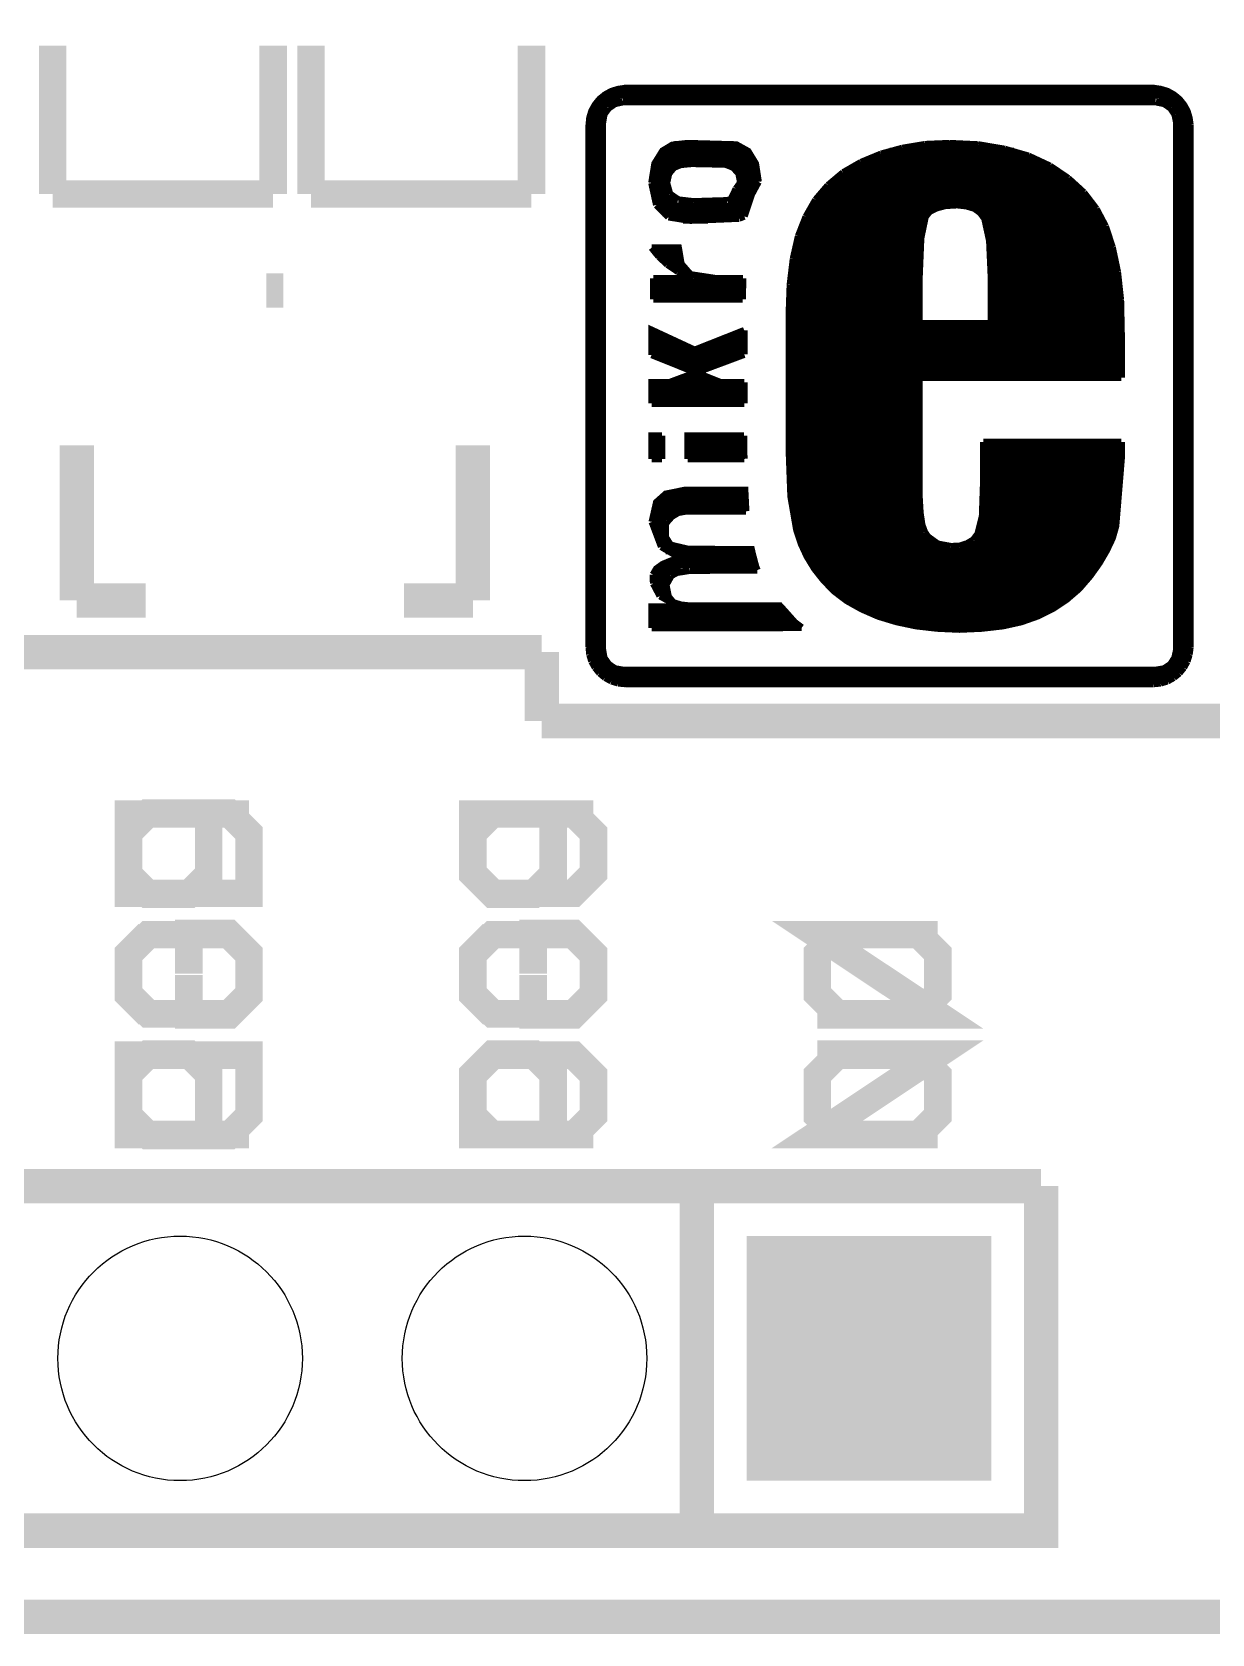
# Model space of a CAD drawing. Extents: x -0.81 to 1.58, y -0.19 to 3.
# Drawn here: x -0.368 to -0.0254, y -0.19 to 0.275 of the extents above; entities that cross this region are included whole.
import ezdxf

# ---------------------------------------------------------------- set-up
doc = ezdxf.new("R2010")
doc.units = 0
doc.layers.get('0').update_dxf_attribs({"linetype": 'CONTINUOUS'})
for name, color, linetype in [('MIKROMEDIAFORDSPIC33EP_V100_GM1', 12, 'CONTINUOUS'), ('MIKROMEDIAFORPIC32_V110_GBO', 3, 'CONTINUOUS'), ('MIKROMEDIAFORPIC32_V110_GBS', 5, 'CONTINUOUS'), ('MIKROMEDIAFORPIC32_V110_GKO', 9, 'CONTINUOUS'), ('MIKROMEDIAFORPIC32_V110_GTO', 11, 'CONTINUOUS')]:
    doc.layers.add(name, color=color, linetype=linetype)

# ---------------------------------------------------------------- blocks, each defined once
blk = doc.blocks.new('ROUND_209')
blk.add_circle((0, 0), 0.0355)
blk = doc.blocks.new('SQUARE_210')
blk.add_solid([(0.0355, 0.0355), (0.0355, -0.0355), (-0.0355, 0.0355), (-0.0355, -0.0355)])

msp = doc.modelspace()

# ---------------------------------------------------------------- linework, layer by layer
at = {"layer": 'MIKROMEDIAFORDSPIC33EP_V100_GM1', "const_width": 0.01}
for points in [[(-0.52, 0.095), (-0.22, 0.095)], [(-0.22, 0.075), (-0.22, 0.095)], [(-0.22, 0.075), (0.99, 0.075)]]:
    msp.add_lwpolyline(points, dxfattribs=at)
at = {"layer": 'MIKROMEDIAFORPIC32_V110_GBO', "const_width": 0.008}
for points in [[(-0.305, 0.048), (-0.34, 0.048), (-0.34, 0.0305), (-0.3342, 0.0247), (-0.3225, 0.0247), (-0.3167, 0.0305), (-0.3167, 0.048)], [(-0.205, 0.048), (-0.24, 0.048), (-0.24, 0.0305), (-0.2342, 0.0247), (-0.2225, 0.0247), (-0.2167, 0.0305), (-0.2167, 0.048)], [(-0.3342, -0.0103), (-0.34, -0.0045), (-0.34, 0.0072), (-0.3342, 0.013), (-0.3108, 0.013), (-0.305, 0.0072), (-0.305, -0.0045), (-0.3108, -0.0103), (-0.3225, -0.0103), (-0.3225, 0.0013)], [(-0.2342, -0.0103), (-0.24, -0.0045), (-0.24, 0.0072), (-0.2342, 0.013), (-0.2108, 0.013), (-0.205, 0.0072), (-0.205, -0.0045), (-0.2108, -0.0103), (-0.2225, -0.0103), (-0.2225, 0.0013)], [(-0.105, 0.013), (-0.14, 0.013), (-0.105, -0.0103), (-0.14, -0.0103)], [(-0.34, -0.022), (-0.305, -0.022), (-0.305, -0.0395), (-0.3108, -0.0453), (-0.3342, -0.0453), (-0.34, -0.0395), (-0.34, -0.022)], [(-0.2342, -0.0453), (-0.24, -0.0395), (-0.24, -0.0278), (-0.2342, -0.022), (-0.2108, -0.022), (-0.205, -0.0278), (-0.205, -0.0395), (-0.2108, -0.0453)], [(-0.1342, -0.0453), (-0.14, -0.0395), (-0.14, -0.0278), (-0.1342, -0.022), (-0.1108, -0.022), (-0.105, -0.0278), (-0.105, -0.0395), (-0.1108, -0.0453)]]:
    msp.add_lwpolyline(points, dxfattribs=at)
at = {"layer": 'MIKROMEDIAFORPIC32_V110_GKO', "const_width": 0.01}
msp.add_lwpolyline([(-0.715, -0.185), (0.585, -0.185)], dxfattribs=at)
at = {"layer": 'MIKROMEDIAFORPIC32_V110_GTO'}
for points, const_width in [([(-0.362, 0.228), (-0.362, 0.271)], 0.008), ([(-0.298, 0.228), (-0.298, 0.271)], 0.008), ([(-0.287, 0.228), (-0.287, 0.271)], 0.008), ([(-0.223, 0.228), (-0.223, 0.271)], 0.008), ([(-0.2063, 0.0965), (-0.2063, 0.248), (-0.2061, 0.2501), (-0.2055, 0.2521), (-0.2045, 0.2539), (-0.2032, 0.2555), (-0.2016, 0.2568), (-0.1998, 0.2578), (-0.1978, 0.2584), (-0.1956, 0.2587)], 0.002), ([(-0.2018, 0.2567), (-0.0362, 0.2567)], 0.002), ([(-0.1961, 0.2587), (-0.042, 0.2587)], 0.002), ([(-0.1956, 0.2587), (-0.0424, 0.2587), (-0.0403, 0.2584), (-0.0383, 0.2578), (-0.0365, 0.2568), (-0.0349, 0.2555), (-0.0336, 0.2539), (-0.0326, 0.2521), (-0.032, 0.2501), (-0.0317, 0.248)], 0.002), ([(-0.206, 0.2507), (-0.202, 0.2507)], 0.002), ([(-0.2052, 0.2527), (-0.2009, 0.2527)], 0.002), ([(-0.2039, 0.2547), (-0.1971, 0.2547)], 0.002), ([(-0.2023, 0.2487), (-0.2019, 0.2511)], 0.002), ([(-0.2019, 0.2511), (-0.2006, 0.2529)], 0.002), ([(-0.2006, 0.2529), (-0.1987, 0.2542)], 0.002), ([(-0.1987, 0.2542), (-0.1964, 0.2547)], 0.002), ([(-0.1964, 0.2547), (-0.0417, 0.2547)], 0.002), ([(-0.0417, 0.2547), (-0.0393, 0.2542)], 0.002), ([(-0.0409, 0.2547), (-0.0341, 0.2547)], 0.002), ([(-0.0393, 0.2542), (-0.0374, 0.2529)], 0.002), ([(-0.0374, 0.2529), (-0.0362, 0.2511)], 0.002), ([(-0.0372, 0.2527), (-0.0328, 0.2527)], 0.002), ([(-0.0362, 0.2511), (-0.0357, 0.2487)], 0.002), ([(-0.036, 0.2507), (-0.0321, 0.2507)], 0.002), ([(-0.2063, 0.2487), (-0.2023, 0.2487)], 0.002), ([(-0.2063, 0.2467), (-0.2023, 0.2467)], 0.002), ([(-0.2023, 0.0957), (-0.2019, 0.0934), (-0.2006, 0.0915), (-0.1987, 0.0902), (-0.1964, 0.0898), (-0.0417, 0.0898), (-0.0393, 0.0902), (-0.0374, 0.0915), (-0.0362, 0.0934), (-0.0357, 0.0957), (-0.0357, 0.2487)], 0.002), ([(-0.2023, 0.0957), (-0.2023, 0.2487)], 0.002), ([(-0.0357, 0.2487), (-0.0318, 0.2487)], 0.002), ([(-0.0357, 0.2467), (-0.0317, 0.2467)], 0.002), ([(-0.0317, 0.0965), (-0.0317, 0.248)], 0.002), ([(-0.2063, 0.2447), (-0.2023, 0.2447)], 0.002), ([(-0.2063, 0.2427), (-0.2023, 0.2427)], 0.002), ([(-0.1881, 0.2312), (-0.1872, 0.2368), (-0.1849, 0.2405), (-0.1821, 0.2422), (-0.1777, 0.2427), (-0.1635, 0.2423), (-0.1601, 0.2404), (-0.1579, 0.2368), (-0.1571, 0.2316)], 0.002), ([(-0.1815, 0.2424), (-0.1645, 0.2424)], 0.002), ([(-0.1215, 0.2396), (-0.1153, 0.2413)], 0.002), ([(-0.1153, 0.2413), (-0.1087, 0.2424)], 0.002), ([(-0.1087, 0.2424), (-0.1016, 0.2427)], 0.002), ([(-0.1083, 0.2424), (-0.0943, 0.2424)], 0.002), ([(-0.1016, 0.2427), (-0.0932, 0.2423)], 0.002), ([(-0.0932, 0.2423), (-0.0855, 0.241)], 0.002), ([(-0.0855, 0.241), (-0.0786, 0.239)], 0.002), ([(-0.0357, 0.2447), (-0.0317, 0.2447)], 0.002), ([(-0.0357, 0.2427), (-0.0317, 0.2427)], 0.002), ([(-0.2063, 0.2407), (-0.2023, 0.2407)], 0.002), ([(-0.2063, 0.2387), (-0.2023, 0.2387)], 0.002), ([(-0.2063, 0.2367), (-0.2023, 0.2367)], 0.002), ([(-0.1874, 0.2364), (-0.1802, 0.2364)], 0.002), ([(-0.1865, 0.2384), (-0.1586, 0.2384)], 0.002), ([(-0.1851, 0.2404), (-0.1601, 0.2404)], 0.002), ([(-0.1837, 0.2312), (-0.1831, 0.2339), (-0.1816, 0.2357), (-0.1796, 0.2365), (-0.1765, 0.2368), (-0.1667, 0.2366), (-0.1644, 0.2357), (-0.1628, 0.2339), (-0.1623, 0.2314)], 0.002), ([(-0.1659, 0.2364), (-0.1577, 0.2364)], 0.002), ([(-0.1325, 0.2342), (-0.1273, 0.2372)], 0.002), ([(-0.1289, 0.2364), (-0.073, 0.2364)], 0.002), ([(-0.1273, 0.2372), (-0.1215, 0.2396)], 0.002), ([(-0.1247, 0.2384), (-0.0771, 0.2384)], 0.002), ([(-0.119, 0.2404), (-0.0829, 0.2404)], 0.002), ([(-0.0786, 0.239), (-0.0724, 0.2361)], 0.002), ([(-0.0357, 0.2407), (-0.0317, 0.2407)], 0.002), ([(-0.0357, 0.2387), (-0.0317, 0.2387)], 0.002), ([(-0.0357, 0.2367), (-0.0317, 0.2367)], 0.002), ([(-0.2063, 0.2347), (-0.2023, 0.2347)], 0.002), ([(-0.2063, 0.2327), (-0.2023, 0.2327)], 0.002), ([(-0.188, 0.2324), (-0.1836, 0.2324)], 0.002), ([(-0.1878, 0.2344), (-0.1828, 0.2344)], 0.002), ([(-0.1631, 0.2344), (-0.1573, 0.2344)], 0.002), ([(-0.1623, 0.2324), (-0.1571, 0.2324)], 0.002), ([(-0.1591, 0.2278), (-0.1571, 0.2315)], 0.002), ([(-0.1571, 0.2315), (-0.1571, 0.2316)], 0.002), ([(-0.1369, 0.2305), (-0.1325, 0.2342)], 0.002), ([(-0.1348, 0.2324), (-0.067, 0.2324)], 0.002), ([(-0.1321, 0.2344), (-0.0697, 0.2344)], 0.002), ([(-0.0724, 0.2361), (-0.0671, 0.2325)], 0.002), ([(-0.0671, 0.2325), (-0.0626, 0.2284)], 0.002), ([(-0.0357, 0.2347), (-0.0317, 0.2347)], 0.002), ([(-0.0357, 0.2327), (-0.0317, 0.2327)], 0.002), ([(-0.362, 0.228), (-0.298, 0.228)], 0.008), ([(-0.287, 0.228), (-0.223, 0.228)], 0.008), ([(-0.2063, 0.2307), (-0.2023, 0.2307)], 0.002), ([(-0.2063, 0.2287), (-0.2023, 0.2287)], 0.002), ([(-0.1881, 0.2312), (-0.1867, 0.2248)], 0.002), ([(-0.188, 0.2304), (-0.1837, 0.2304)], 0.002), ([(-0.1879, 0.2284), (-0.183, 0.2284)], 0.002), ([(-0.1837, 0.2312), (-0.1828, 0.228)], 0.002), ([(-0.1828, 0.228), (-0.1803, 0.2263)], 0.002), ([(-0.1651, 0.2264), (-0.1636, 0.2295)], 0.002), ([(-0.1642, 0.2284), (-0.1588, 0.2284)], 0.002), ([(-0.1636, 0.2295), (-0.1623, 0.2313)], 0.002), ([(-0.163, 0.2304), (-0.1578, 0.2304)], 0.002), ([(-0.1623, 0.2313), (-0.1623, 0.2314)], 0.002), ([(-0.1612, 0.2215), (-0.1591, 0.2278)], 0.002), ([(-0.1405, 0.2263), (-0.1369, 0.2305)], 0.002), ([(-0.1388, 0.2284), (-0.0627, 0.2284)], 0.002), ([(-0.137, 0.2304), (-0.0646, 0.2304)], 0.002), ([(-0.0626, 0.2284), (-0.059, 0.2237)], 0.002), ([(-0.0357, 0.2307), (-0.0317, 0.2307)], 0.002), ([(-0.0357, 0.2287), (-0.0317, 0.2287)], 0.002), ([(-0.2063, 0.2267), (-0.2023, 0.2267)], 0.002), ([(-0.2063, 0.2247), (-0.2023, 0.2247)], 0.002), ([(-0.2063, 0.2227), (-0.2023, 0.2227)], 0.002), ([(-0.1874, 0.2264), (-0.1805, 0.2264)], 0.002), ([(-0.1867, 0.2248), (-0.1832, 0.2213)], 0.002), ([(-0.1865, 0.2244), (-0.1604, 0.2244)], 0.002), ([(-0.1849, 0.2224), (-0.161, 0.2224)], 0.002), ([(-0.1803, 0.2263), (-0.176, 0.2258)], 0.002), ([(-0.176, 0.2258), (-0.1662, 0.2261)], 0.002), ([(-0.1662, 0.2261), (-0.1651, 0.2264)], 0.002), ([(-0.1651, 0.2264), (-0.1596, 0.2264)], 0.002), ([(-0.1433, 0.2214), (-0.1405, 0.2263)], 0.002), ([(-0.1428, 0.2224), (-0.1079, 0.2224)], 0.002), ([(-0.1417, 0.2244), (-0.1038, 0.2244)], 0.002), ([(-0.1404, 0.2264), (-0.0609, 0.2264)], 0.002), ([(-0.1104, 0.1904), (-0.1104, 0.2032), (-0.1099, 0.2152), (-0.1086, 0.2214), (-0.1074, 0.2229), (-0.1054, 0.2239), (-0.1028, 0.2246), (-0.0994, 0.2248), (-0.0967, 0.2245), (-0.0944, 0.2238), (-0.0927, 0.2226), (-0.0914, 0.2208), (-0.09, 0.2144), (-0.0895, 0.2032)], 0.002), ([(-0.096, 0.2244), (-0.0595, 0.2244)], 0.002), ([(-0.0925, 0.2224), (-0.0582, 0.2224)], 0.002), ([(-0.059, 0.2237), (-0.0563, 0.2186)], 0.002), ([(-0.0357, 0.2267), (-0.0317, 0.2267)], 0.002), ([(-0.0357, 0.2247), (-0.0317, 0.2247)], 0.002), ([(-0.0357, 0.2227), (-0.0317, 0.2227)], 0.002), ([(-0.2063, 0.2207), (-0.2023, 0.2207)], 0.002), ([(-0.2063, 0.2187), (-0.2023, 0.2187)], 0.002), ([(-0.1832, 0.2213), (-0.177, 0.2203)], 0.002), ([(-0.179, 0.2204), (-0.1717, 0.2204)], 0.002), ([(-0.177, 0.2203), (-0.1627, 0.2209)], 0.002), ([(-0.1627, 0.2209), (-0.1612, 0.2215)], 0.002), ([(-0.1455, 0.2158), (-0.1433, 0.2214)], 0.002), ([(-0.1446, 0.2184), (-0.1095, 0.2184)], 0.002), ([(-0.1438, 0.2204), (-0.109, 0.2204)], 0.002), ([(-0.0913, 0.2204), (-0.0571, 0.2204)], 0.002), ([(-0.0906, 0.2184), (-0.0562, 0.2184)], 0.002), ([(-0.0563, 0.2186), (-0.0543, 0.2125)], 0.002), ([(-0.0357, 0.2207), (-0.0317, 0.2207)], 0.002), ([(-0.0357, 0.2187), (-0.0317, 0.2187)], 0.002), ([(-0.2063, 0.2167), (-0.2023, 0.2167)], 0.002), ([(-0.2063, 0.2147), (-0.2023, 0.2147)], 0.002), ([(-0.147, 0.2092), (-0.1455, 0.2158)], 0.002), ([(-0.1459, 0.2144), (-0.11, 0.2144)], 0.002), ([(-0.1453, 0.2164), (-0.1098, 0.2164)], 0.002), ([(-0.0902, 0.2164), (-0.0555, 0.2164)], 0.002), ([(-0.09, 0.2144), (-0.0548, 0.2144)], 0.002), ([(-0.0357, 0.2167), (-0.0317, 0.2167)], 0.002), ([(-0.0357, 0.2147), (-0.0317, 0.2147)], 0.002), ([(-0.2063, 0.2127), (-0.2023, 0.2127)], 0.002), ([(-0.2063, 0.2107), (-0.2023, 0.2107)], 0.002), ([(-0.2063, 0.2087), (-0.2023, 0.2087)], 0.002), ([(-0.1881, 0.2124), (-0.186, 0.2098)], 0.002), ([(-0.1881, 0.2124), (-0.1803, 0.2124), (-0.1795, 0.2077), (-0.1768, 0.2046), (-0.1696, 0.2035)], 0.002), ([(-0.1865, 0.2104), (-0.1801, 0.2104)], 0.002), ([(-0.186, 0.2098), (-0.1835, 0.2075)], 0.002), ([(-0.1845, 0.2084), (-0.1798, 0.2084)], 0.002), ([(-0.1479, 0.2017), (-0.147, 0.2092)], 0.002), ([(-0.1471, 0.2084), (-0.1103, 0.2084)], 0.002), ([(-0.1468, 0.2104), (-0.1103, 0.2104)], 0.002), ([(-0.1464, 0.2124), (-0.1102, 0.2124)], 0.002), ([(-0.0898, 0.2124), (-0.0542, 0.2124)], 0.002), ([(-0.0897, 0.2104), (-0.0537, 0.2104)], 0.002), ([(-0.0896, 0.2084), (-0.0533, 0.2084)], 0.002), ([(-0.0543, 0.2125), (-0.0528, 0.2054)], 0.002), ([(-0.0357, 0.2127), (-0.0317, 0.2127)], 0.002), ([(-0.0357, 0.2107), (-0.0317, 0.2107)], 0.002), ([(-0.0357, 0.2087), (-0.0317, 0.2087)], 0.002), ([(-0.3, 0.2), (-0.295, 0.2)], 0.01), ([(-0.2063, 0.2067), (-0.2023, 0.2067)], 0.002), ([(-0.2063, 0.2047), (-0.2023, 0.2047)], 0.002), ([(-0.1835, 0.2075), (-0.1804, 0.2054)], 0.002), ([(-0.1819, 0.2064), (-0.1788, 0.2064)], 0.002), ([(-0.1804, 0.2054), (-0.1765, 0.2035)], 0.002), ([(-0.1784, 0.2044), (-0.1761, 0.2044)], 0.002), ([(-0.1477, 0.2044), (-0.1104, 0.2044)], 0.002), ([(-0.1474, 0.2064), (-0.1104, 0.2064)], 0.002), ([(-0.0895, 0.2064), (-0.053, 0.2064)], 0.002), ([(-0.0895, 0.2044), (-0.0527, 0.2044)], 0.002), ([(-0.0528, 0.2054), (-0.0519, 0.1972)], 0.002), ([(-0.0357, 0.2067), (-0.0317, 0.2067)], 0.002), ([(-0.0357, 0.2047), (-0.0317, 0.2047)], 0.002), ([(-0.2063, 0.2027), (-0.2023, 0.2027)], 0.002), ([(-0.2063, 0.2007), (-0.2023, 0.2007)], 0.002), ([(-0.1876, 0.2035), (-0.1876, 0.1974)], 0.002), ([(-0.1876, 0.2035), (-0.1765, 0.2035)], 0.002), ([(-0.1876, 0.2024), (-0.1617, 0.2024)], 0.002), ([(-0.1876, 0.2004), (-0.1618, 0.2004)], 0.002), ([(-0.1696, 0.2035), (-0.1616, 0.2035)], 0.002), ([(-0.1617, 0.1974), (-0.1616, 0.2035)], 0.002), ([(-0.1482, 0.1933), (-0.1479, 0.2017)], 0.002), ([(-0.148, 0.2004), (-0.1104, 0.2004)], 0.002), ([(-0.1479, 0.2024), (-0.1104, 0.2024)], 0.002), ([(-0.0895, 0.1904), (-0.0895, 0.2032)], 0.002), ([(-0.0895, 0.2024), (-0.0524, 0.2024)], 0.002), ([(-0.0895, 0.2004), (-0.0522, 0.2004)], 0.002), ([(-0.0357, 0.2027), (-0.0317, 0.2027)], 0.002), ([(-0.0357, 0.2007), (-0.0317, 0.2007)], 0.002), ([(-0.2063, 0.1987), (-0.2023, 0.1987)], 0.002), ([(-0.2063, 0.1967), (-0.2023, 0.1967)], 0.002), ([(-0.2063, 0.1947), (-0.2023, 0.1947)], 0.002), ([(-0.1876, 0.1984), (-0.1618, 0.1984)], 0.002), ([(-0.1876, 0.1974), (-0.1617, 0.1974)], 0.002), ([(-0.1482, 0.1964), (-0.1104, 0.1964)], 0.002), ([(-0.1482, 0.1944), (-0.1104, 0.1944)], 0.002), ([(-0.1481, 0.1984), (-0.1104, 0.1984)], 0.002), ([(-0.0895, 0.1984), (-0.052, 0.1984)], 0.002), ([(-0.0895, 0.1964), (-0.0519, 0.1964)], 0.002), ([(-0.0895, 0.1944), (-0.0518, 0.1944)], 0.002), ([(-0.0519, 0.1972), (-0.0517, 0.1878)], 0.002), ([(-0.0357, 0.1987), (-0.0317, 0.1987)], 0.002), ([(-0.0357, 0.1967), (-0.0317, 0.1967)], 0.002), ([(-0.0357, 0.1947), (-0.0317, 0.1947)], 0.002), ([(-0.2063, 0.1927), (-0.2023, 0.1927)], 0.002), ([(-0.2063, 0.1907), (-0.2023, 0.1907)], 0.002), ([(-0.1482, 0.1536), (-0.1482, 0.1933)], 0.002), ([(-0.1482, 0.1924), (-0.1104, 0.1924)], 0.002), ([(-0.1482, 0.1904), (-0.1104, 0.1904)], 0.002), ([(-0.1104, 0.1904), (-0.0895, 0.1904)], 0.002), ([(-0.0895, 0.1924), (-0.0517, 0.1924)], 0.002), ([(-0.0895, 0.1904), (-0.0517, 0.1904)], 0.002), ([(-0.0357, 0.1927), (-0.0317, 0.1927)], 0.002), ([(-0.0357, 0.1907), (-0.0317, 0.1907)], 0.002), ([(-0.2063, 0.1887), (-0.2023, 0.1887)], 0.002), ([(-0.2063, 0.1867), (-0.2023, 0.1867)], 0.002), ([(-0.1881, 0.1813), (-0.1881, 0.1885), (-0.1756, 0.1827), (-0.1612, 0.1884)], 0.002), ([(-0.1881, 0.1884), (-0.1879, 0.1884)], 0.002), ([(-0.1881, 0.1864), (-0.1836, 0.1864)], 0.002), ([(-0.1663, 0.1864), (-0.1612, 0.1864)], 0.002), ([(-0.1612, 0.1814), (-0.1612, 0.1884)], 0.002), ([(-0.1482, 0.1884), (-0.0517, 0.1884)], 0.002), ([(-0.1482, 0.1864), (-0.0517, 0.1864)], 0.002), ([(-0.0517, 0.1747), (-0.0517, 0.1878)], 0.002), ([(-0.0357, 0.1887), (-0.0317, 0.1887)], 0.002), ([(-0.0357, 0.1867), (-0.0317, 0.1867)], 0.002), ([(-0.2063, 0.1847), (-0.2023, 0.1847)], 0.002), ([(-0.2063, 0.1827), (-0.2023, 0.1827)], 0.002), ([(-0.2063, 0.1807), (-0.2023, 0.1807)], 0.002), ([(-0.1881, 0.1844), (-0.1792, 0.1844)], 0.002), ([(-0.1881, 0.1824), (-0.1612, 0.1824)], 0.002), ([(-0.1881, 0.1813), (-0.1681, 0.1733)], 0.002), ([(-0.1858, 0.1804), (-0.1639, 0.1804)], 0.002), ([(-0.1829, 0.1733), (-0.1612, 0.1814)], 0.002), ([(-0.1714, 0.1844), (-0.1612, 0.1844)], 0.002), ([(-0.1482, 0.1844), (-0.0517, 0.1844)], 0.002), ([(-0.1482, 0.1824), (-0.0517, 0.1824)], 0.002), ([(-0.1482, 0.1804), (-0.0517, 0.1804)], 0.002), ([(-0.0357, 0.1847), (-0.0317, 0.1847)], 0.002), ([(-0.0357, 0.1827), (-0.0317, 0.1827)], 0.002), ([(-0.0357, 0.1807), (-0.0317, 0.1807)], 0.002), ([(-0.2063, 0.1787), (-0.2023, 0.1787)], 0.002), ([(-0.2063, 0.1767), (-0.2023, 0.1767)], 0.002), ([(-0.1808, 0.1784), (-0.1692, 0.1784)], 0.002), ([(-0.1759, 0.1764), (-0.1745, 0.1764)], 0.002), ([(-0.1482, 0.1784), (-0.0517, 0.1784)], 0.002), ([(-0.1482, 0.1764), (-0.0517, 0.1764)], 0.002), ([(-0.0357, 0.1787), (-0.0317, 0.1787)], 0.002), ([(-0.0357, 0.1767), (-0.0317, 0.1767)], 0.002), ([(-0.2063, 0.1747), (-0.2023, 0.1747)], 0.002), ([(-0.2063, 0.1727), (-0.2023, 0.1727)], 0.002), ([(-0.1881, 0.1672), (-0.1881, 0.1733), (-0.1681, 0.1733)], 0.002), ([(-0.1881, 0.1724), (-0.1612, 0.1724)], 0.002), ([(-0.1829, 0.1733), (-0.1612, 0.1733)], 0.002), ([(-0.1798, 0.1744), (-0.1709, 0.1744)], 0.002), ([(-0.1612, 0.1672), (-0.1612, 0.1733)], 0.002), ([(-0.1482, 0.1744), (-0.1104, 0.1744)], 0.002), ([(-0.1482, 0.1724), (-0.1104, 0.1724)], 0.002), ([(-0.1104, 0.1404), (-0.1104, 0.1747), (-0.0517, 0.1747)], 0.002), ([(-0.0357, 0.1747), (-0.0317, 0.1747)], 0.002), ([(-0.0357, 0.1727), (-0.0317, 0.1727)], 0.002), ([(-0.2063, 0.1707), (-0.2023, 0.1707)], 0.002), ([(-0.2063, 0.1687), (-0.2023, 0.1687)], 0.002), ([(-0.2063, 0.1667), (-0.2023, 0.1667)], 0.002), ([(-0.1881, 0.1704), (-0.1612, 0.1704)], 0.002), ([(-0.1881, 0.1684), (-0.1612, 0.1684)], 0.002), ([(-0.1881, 0.1672), (-0.1612, 0.1672)], 0.002), ([(-0.1482, 0.1704), (-0.1104, 0.1704)], 0.002), ([(-0.1482, 0.1684), (-0.1104, 0.1684)], 0.002), ([(-0.0357, 0.1707), (-0.0317, 0.1707)], 0.002), ([(-0.0357, 0.1687), (-0.0317, 0.1687)], 0.002), ([(-0.0357, 0.1667), (-0.0317, 0.1667)], 0.002), ([(-0.2063, 0.1647), (-0.2023, 0.1647)], 0.002), ([(-0.2063, 0.1627), (-0.2023, 0.1627)], 0.002), ([(-0.1482, 0.1664), (-0.1104, 0.1664)], 0.002), ([(-0.1482, 0.1644), (-0.1104, 0.1644)], 0.002), ([(-0.1482, 0.1624), (-0.1104, 0.1624)], 0.002), ([(-0.0357, 0.1647), (-0.0317, 0.1647)], 0.002), ([(-0.0357, 0.1627), (-0.0317, 0.1627)], 0.002), ([(-0.355, 0.11), (-0.355, 0.155)], 0.01), ([(-0.24, 0.155), (-0.24, 0.11)], 0.01), ([(-0.2063, 0.1607), (-0.2023, 0.1607)], 0.002), ([(-0.2063, 0.1587), (-0.2023, 0.1587)], 0.002), ([(-0.1881, 0.1511), (-0.1881, 0.1578), (-0.1851, 0.1578)], 0.002), ([(-0.1851, 0.1511), (-0.1851, 0.1578)], 0.002), ([(-0.1776, 0.1511), (-0.1776, 0.1578), (-0.1613, 0.1578)], 0.002), ([(-0.1613, 0.1527), (-0.1613, 0.1578)], 0.002), ([(-0.1482, 0.1604), (-0.1104, 0.1604)], 0.002), ([(-0.1482, 0.1584), (-0.1104, 0.1584)], 0.002), ([(-0.0357, 0.1607), (-0.0317, 0.1607)], 0.002), ([(-0.0357, 0.1587), (-0.0317, 0.1587)], 0.002), ([(-0.2063, 0.1567), (-0.2023, 0.1567)], 0.002), ([(-0.2063, 0.1547), (-0.2023, 0.1547)], 0.002), ([(-0.2063, 0.1527), (-0.2023, 0.1527)], 0.002), ([(-0.1881, 0.1564), (-0.1851, 0.1564)], 0.002), ([(-0.1881, 0.1544), (-0.1851, 0.1544)], 0.002), ([(-0.1776, 0.1564), (-0.1613, 0.1564)], 0.002), ([(-0.1776, 0.1544), (-0.1613, 0.1544)], 0.002), ([(-0.1613, 0.1527), (-0.1612, 0.1511)], 0.002), ([(-0.1482, 0.1564), (-0.1104, 0.1564)], 0.002), ([(-0.1482, 0.1536), (-0.1477, 0.1402), (-0.146, 0.1304), (-0.1447, 0.1265), (-0.143, 0.1228), (-0.1408, 0.1192), (-0.1382, 0.1159), (-0.1351, 0.1127), (-0.1314, 0.1099), (-0.1271, 0.1075), (-0.1223, 0.1054), (-0.117, 0.1038), (-0.1113, 0.1026), (-0.1052, 0.1019), (-0.0987, 0.1016), (-0.0922, 0.1019), (-0.0861, 0.1026), (-0.0807, 0.1038), (-0.0759, 0.1055), (-0.0715, 0.1077), (-0.0676, 0.1103), (-0.064, 0.1134), (-0.0608, 0.1171), (-0.0581, 0.1209), (-0.056, 0.1245), (-0.0543, 0.1281), (-0.0533, 0.1316), (-0.0517, 0.151), (-0.0517, 0.156)], 0.002), ([(-0.1482, 0.1544), (-0.1104, 0.1544)], 0.002), ([(-0.0918, 0.156), (-0.0517, 0.156)], 0.002), ([(-0.0918, 0.1431), (-0.0918, 0.156)], 0.002), ([(-0.0918, 0.1544), (-0.0517, 0.1544)], 0.002), ([(-0.0357, 0.1567), (-0.0317, 0.1567)], 0.002), ([(-0.0357, 0.1547), (-0.0317, 0.1547)], 0.002), ([(-0.0357, 0.1527), (-0.0317, 0.1527)], 0.002), ([(-0.2063, 0.1507), (-0.2023, 0.1507)], 0.002), ([(-0.2063, 0.1487), (-0.2023, 0.1487)], 0.002), ([(-0.1881, 0.1524), (-0.1851, 0.1524)], 0.002), ([(-0.1881, 0.1511), (-0.1851, 0.1511)], 0.002), ([(-0.1776, 0.1524), (-0.1613, 0.1524)], 0.002), ([(-0.1776, 0.1511), (-0.1612, 0.1511)], 0.002), ([(-0.1482, 0.1524), (-0.1104, 0.1524)], 0.002), ([(-0.1482, 0.1504), (-0.1104, 0.1504)], 0.002), ([(-0.1482, 0.1484), (-0.1104, 0.1484)], 0.002), ([(-0.0918, 0.1524), (-0.0517, 0.1524)], 0.002), ([(-0.0918, 0.1504), (-0.0517, 0.1504)], 0.002), ([(-0.0918, 0.1484), (-0.0517, 0.1484)], 0.002), ([(-0.0357, 0.1507), (-0.0317, 0.1507)], 0.002), ([(-0.0357, 0.1487), (-0.0317, 0.1487)], 0.002), ([(-0.2063, 0.1467), (-0.2023, 0.1467)], 0.002), ([(-0.2063, 0.1447), (-0.2023, 0.1447)], 0.002), ([(-0.1481, 0.1464), (-0.1104, 0.1464)], 0.002), ([(-0.148, 0.1444), (-0.1104, 0.1444)], 0.002), ([(-0.0918, 0.1464), (-0.0517, 0.1464)], 0.002), ([(-0.0918, 0.1444), (-0.0518, 0.1444)], 0.002), ([(-0.0357, 0.1467), (-0.0317, 0.1467)], 0.002), ([(-0.0357, 0.1447), (-0.0317, 0.1447)], 0.002), ([(-0.2063, 0.1427), (-0.2023, 0.1427)], 0.002), ([(-0.2063, 0.1407), (-0.2023, 0.1407)], 0.002), ([(-0.2063, 0.1387), (-0.2023, 0.1387)], 0.002), ([(-0.188, 0.1328), (-0.1867, 0.1385), (-0.184, 0.1409), (-0.1786, 0.142), (-0.161, 0.142), (-0.1607, 0.1359)], 0.002), ([(-0.1849, 0.1404), (-0.161, 0.1404)], 0.002), ([(-0.1479, 0.1424), (-0.1104, 0.1424)], 0.002), ([(-0.1477, 0.1404), (-0.1104, 0.1404)], 0.002), ([(-0.1104, 0.1404), (-0.1101, 0.1354)], 0.002), ([(-0.0921, 0.1345), (-0.0918, 0.1431)], 0.002), ([(-0.0918, 0.1424), (-0.0519, 0.1424)], 0.002), ([(-0.0918, 0.1404), (-0.052, 0.1404)], 0.002), ([(-0.0357, 0.1427), (-0.0317, 0.1427)], 0.002), ([(-0.0357, 0.1407), (-0.0317, 0.1407)], 0.002), ([(-0.0357, 0.1387), (-0.0317, 0.1387)], 0.002), ([(-0.2063, 0.1367), (-0.2023, 0.1367)], 0.002), ([(-0.2063, 0.1347), (-0.2023, 0.1347)], 0.002), ([(-0.1879, 0.1344), (-0.1822, 0.1344)], 0.002), ([(-0.1876, 0.1364), (-0.1607, 0.1364)], 0.002), ([(-0.1867, 0.1384), (-0.161, 0.1384)], 0.002), ([(-0.1834, 0.1331), (-0.1822, 0.1344)], 0.002), ([(-0.1822, 0.1344), (-0.1804, 0.1355)], 0.002), ([(-0.1804, 0.1355), (-0.1782, 0.1359)], 0.002), ([(-0.1782, 0.1359), (-0.1607, 0.1359)], 0.002), ([(-0.1475, 0.1384), (-0.1103, 0.1384)], 0.002), ([(-0.1472, 0.1364), (-0.1102, 0.1364)], 0.002), ([(-0.1469, 0.1344), (-0.11, 0.1344)], 0.002), ([(-0.1101, 0.1354), (-0.1096, 0.132)], 0.002), ([(-0.0934, 0.1293), (-0.0921, 0.1345)], 0.002), ([(-0.0921, 0.1344), (-0.0527, 0.1344)], 0.002), ([(-0.092, 0.1364), (-0.0524, 0.1364)], 0.002), ([(-0.0918, 0.1384), (-0.0522, 0.1384)], 0.002), ([(-0.0357, 0.1367), (-0.0317, 0.1367)], 0.002), ([(-0.0357, 0.1347), (-0.0317, 0.1347)], 0.002), ([(-0.2063, 0.1327), (-0.2023, 0.1327)], 0.002), ([(-0.2063, 0.1307), (-0.2023, 0.1307)], 0.002), ([(-0.188, 0.1328), (-0.1853, 0.1256)], 0.002), ([(-0.188, 0.1324), (-0.1839, 0.1324)], 0.002), ([(-0.1876, 0.1304), (-0.1843, 0.1304)], 0.002), ([(-0.1841, 0.1321), (-0.1834, 0.1331)], 0.002), ([(-0.1841, 0.1321), (-0.184, 0.1283), (-0.1826, 0.1261), (-0.1775, 0.1249), (-0.1591, 0.1248), (-0.1588, 0.1235), (-0.1578, 0.1197), (-0.1574, 0.1188)], 0.002), ([(-0.1465, 0.1324), (-0.1096, 0.1324)], 0.002), ([(-0.146, 0.1304), (-0.1091, 0.1304)], 0.002), ([(-0.1096, 0.132), (-0.1088, 0.1298)], 0.002), ([(-0.1088, 0.1298), (-0.1079, 0.1285)], 0.002), ([(-0.0947, 0.1276), (-0.0934, 0.1293)], 0.002), ([(-0.0929, 0.1304), (-0.0536, 0.1304)], 0.002), ([(-0.0924, 0.1324), (-0.0531, 0.1324)], 0.002), ([(-0.0357, 0.1327), (-0.0317, 0.1327)], 0.002), ([(-0.0357, 0.1307), (-0.0317, 0.1307)], 0.002), ([(-0.2063, 0.1287), (-0.2023, 0.1287)], 0.002), ([(-0.2063, 0.1267), (-0.2023, 0.1267)], 0.002), ([(-0.2063, 0.1247), (-0.2023, 0.1247)], 0.002), ([(-0.1868, 0.1284), (-0.1841, 0.1284)], 0.002), ([(-0.1858, 0.1264), (-0.1828, 0.1264)], 0.002), ([(-0.1853, 0.1256), (-0.1797, 0.1223)], 0.002), ([(-0.1454, 0.1284), (-0.1079, 0.1284)], 0.002), ([(-0.1447, 0.1264), (-0.1049, 0.1264)], 0.002), ([(-0.1079, 0.1285), (-0.105, 0.1264)], 0.002), ([(-0.105, 0.1264), (-0.1012, 0.1257)], 0.002), ([(-0.1012, 0.1257), (-0.0987, 0.1258)], 0.002), ([(-0.0987, 0.1258), (-0.0965, 0.1265)], 0.002), ([(-0.0966, 0.1264), (-0.0551, 0.1264)], 0.002), ([(-0.0965, 0.1265), (-0.0947, 0.1276)], 0.002), ([(-0.094, 0.1284), (-0.0542, 0.1284)], 0.002), ([(-0.0357, 0.1287), (-0.0317, 0.1287)], 0.002), ([(-0.0357, 0.1267), (-0.0317, 0.1267)], 0.002), ([(-0.0357, 0.1247), (-0.0317, 0.1247)], 0.002), ([(-0.2063, 0.1227), (-0.2023, 0.1227)], 0.002), ([(-0.2063, 0.1207), (-0.2023, 0.1207)], 0.002), ([(-0.1877, 0.1175), (-0.1867, 0.1192), (-0.1849, 0.1205), (-0.1825, 0.1215), (-0.1797, 0.1223)], 0.002), ([(-0.1851, 0.1204), (-0.158, 0.1204)], 0.002), ([(-0.184, 0.1244), (-0.159, 0.1244)], 0.002), ([(-0.1801, 0.1224), (-0.1585, 0.1224)], 0.002), ([(-0.1438, 0.1244), (-0.056, 0.1244)], 0.002), ([(-0.1428, 0.1224), (-0.0572, 0.1224)], 0.002), ([(-0.1416, 0.1204), (-0.0584, 0.1204)], 0.002), ([(-0.0357, 0.1227), (-0.0317, 0.1227)], 0.002), ([(-0.0357, 0.1207), (-0.0317, 0.1207)], 0.002), ([(-0.2063, 0.1187), (-0.2023, 0.1187)], 0.002), ([(-0.2063, 0.1167), (-0.2023, 0.1167)], 0.002), ([(-0.1878, 0.1164), (-0.1831, 0.1164)], 0.002), ([(-0.1877, 0.1175), (-0.1876, 0.1149)], 0.002), ([(-0.1873, 0.1184), (-0.1797, 0.1184)], 0.002), ([(-0.1839, 0.1145), (-0.1824, 0.1172)], 0.002), ([(-0.1824, 0.1172), (-0.1807, 0.1181)], 0.002), ([(-0.1807, 0.1181), (-0.177, 0.1187)], 0.002), ([(-0.177, 0.1187), (-0.1574, 0.1188)], 0.002), ([(-0.1402, 0.1184), (-0.0598, 0.1184)], 0.002), ([(-0.1386, 0.1164), (-0.0613, 0.1164)], 0.002), ([(-0.0357, 0.1187), (-0.0317, 0.1187)], 0.002), ([(-0.0357, 0.1167), (-0.0317, 0.1167)], 0.002), ([(-0.355, 0.11), (-0.335, 0.11)], 0.01), ([(-0.26, 0.11), (-0.24, 0.11)], 0.01), ([(-0.2063, 0.1147), (-0.2023, 0.1147)], 0.002), ([(-0.2063, 0.1127), (-0.2023, 0.1127)], 0.002), ([(-0.2063, 0.1107), (-0.2023, 0.1107)], 0.002), ([(-0.1876, 0.1149), (-0.1857, 0.1113)], 0.002), ([(-0.1875, 0.1144), (-0.1839, 0.1144)], 0.002), ([(-0.1865, 0.1124), (-0.1837, 0.1124)], 0.002), ([(-0.1857, 0.1113), (-0.18, 0.1082)], 0.002), ([(-0.1839, 0.1145), (-0.1832, 0.1111), (-0.1818, 0.1094), (-0.1795, 0.1087), (-0.1776, 0.1085), (-0.1509, 0.1085), (-0.1498, 0.1073), (-0.1465, 0.1036), (-0.1445, 0.1021)], 0.002), ([(-0.1368, 0.1144), (-0.0631, 0.1144)], 0.002), ([(-0.1347, 0.1124), (-0.0651, 0.1124)], 0.002), ([(-0.0357, 0.1147), (-0.0317, 0.1147)], 0.002), ([(-0.0357, 0.1127), (-0.0317, 0.1127)], 0.002), ([(-0.0357, 0.1107), (-0.0317, 0.1107)], 0.002), ([(-0.2063, 0.1087), (-0.2023, 0.1087)], 0.002), ([(-0.2063, 0.1067), (-0.2023, 0.1067)], 0.002), ([(-0.1881, 0.102), (-0.1881, 0.1082), (-0.18, 0.1082)], 0.002), ([(-0.1881, 0.1064), (-0.1491, 0.1064)], 0.002), ([(-0.1844, 0.1104), (-0.1828, 0.1104)], 0.002), ([(-0.1804, 0.1084), (-0.1508, 0.1084)], 0.002), ([(-0.132, 0.1104), (-0.0675, 0.1104)], 0.002), ([(-0.1288, 0.1084), (-0.0703, 0.1084)], 0.002), ([(-0.1247, 0.1064), (-0.0739, 0.1064)], 0.002), ([(-0.0357, 0.1087), (-0.0317, 0.1087)], 0.002), ([(-0.0357, 0.1067), (-0.0317, 0.1067)], 0.002), ([(-0.2063, 0.1047), (-0.2023, 0.1047)], 0.002), ([(-0.2063, 0.1027), (-0.2023, 0.1027)], 0.002), ([(-0.1881, 0.1044), (-0.1473, 0.1044)], 0.002), ([(-0.1881, 0.1024), (-0.1451, 0.1024)], 0.002), ([(-0.1881, 0.102), (-0.1445, 0.1021)], 0.002), ([(-0.1192, 0.1044), (-0.0788, 0.1044)], 0.002), ([(-0.1099, 0.1024), (-0.0876, 0.1024)], 0.002), ([(-0.0357, 0.1047), (-0.0317, 0.1047)], 0.002), ([(-0.0357, 0.1027), (-0.0317, 0.1027)], 0.002), ([(-0.2063, 0.1007), (-0.2023, 0.1007)], 0.002), ([(-0.2063, 0.0987), (-0.2023, 0.0987)], 0.002), ([(-0.2063, 0.0967), (-0.2023, 0.0967)], 0.002), ([(-0.0357, 0.1007), (-0.0317, 0.1007)], 0.002), ([(-0.0357, 0.0987), (-0.0317, 0.0987)], 0.002), ([(-0.0357, 0.0967), (-0.0317, 0.0967)], 0.002), ([(-0.2063, 0.0965), (-0.2061, 0.0943)], 0.002), ([(-0.2061, 0.0947), (-0.2022, 0.0947)], 0.002), ([(-0.2061, 0.0943), (-0.2055, 0.0923)], 0.002), ([(-0.2056, 0.0927), (-0.2015, 0.0927)], 0.002), ([(-0.2055, 0.0923), (-0.2045, 0.0905)], 0.002), ([(-0.0365, 0.0927), (-0.0324, 0.0927)], 0.002), ([(-0.0358, 0.0947), (-0.0319, 0.0947)], 0.002), ([(-0.0336, 0.0905), (-0.0326, 0.0923)], 0.002), ([(-0.0326, 0.0923), (-0.032, 0.0943)], 0.002), ([(-0.032, 0.0943), (-0.0317, 0.0965)], 0.002), ([(-0.2046, 0.0907), (-0.1995, 0.0907)], 0.002), ([(-0.2045, 0.0905), (-0.2032, 0.0889)], 0.002), ([(-0.2032, 0.0889), (-0.2016, 0.0876)], 0.002), ([(-0.2029, 0.0887), (-0.0351, 0.0887)], 0.002), ([(-0.2016, 0.0876), (-0.1998, 0.0866)], 0.002), ([(-0.0385, 0.0907), (-0.0335, 0.0907)], 0.002), ([(-0.0383, 0.0866), (-0.0365, 0.0876)], 0.002), ([(-0.0365, 0.0876), (-0.0349, 0.0889)], 0.002), ([(-0.0349, 0.0889), (-0.0336, 0.0905)], 0.002), ([(-0.1998, 0.0867), (-0.0382, 0.0867)], 0.002), ([(-0.1998, 0.0866), (-0.1978, 0.086)], 0.002), ([(-0.1978, 0.086), (-0.1956, 0.0858)], 0.002), ([(-0.1956, 0.0858), (-0.0424, 0.0858)], 0.002), ([(-0.0424, 0.0858), (-0.0403, 0.086)], 0.002), ([(-0.0403, 0.086), (-0.0383, 0.0866)], 0.002), ([(-0.34, 0.025), (-0.305, 0.025), (-0.305, 0.0425), (-0.3108, 0.0483), (-0.3342, 0.0483), (-0.34, 0.0425), (-0.34, 0.025)], 0.008), ([(-0.2342, 0.0483), (-0.24, 0.0425), (-0.24, 0.0308), (-0.2342, 0.025), (-0.2108, 0.025), (-0.205, 0.0308), (-0.205, 0.0425), (-0.2108, 0.0483)], 0.008), ([(-0.3342, 0.0133), (-0.34, 0.0075), (-0.34, -0.0042), (-0.3342, -0.01), (-0.3108, -0.01), (-0.305, -0.0042), (-0.305, 0.0075), (-0.3108, 0.0133), (-0.3225, 0.0133), (-0.3225, 0.0017)], 0.008), ([(-0.2342, 0.0133), (-0.24, 0.0075), (-0.24, -0.0042), (-0.2342, -0.01), (-0.2108, -0.01), (-0.205, -0.0042), (-0.205, 0.0075), (-0.2108, 0.0133), (-0.2225, 0.0133), (-0.2225, 0.0017)], 0.008), ([(-0.1342, 0.0133), (-0.14, 0.0075), (-0.14, -0.0042), (-0.1342, -0.01), (-0.1108, -0.01), (-0.105, -0.0042), (-0.105, 0.0075), (-0.1108, 0.0133)], 0.008), ([(-0.305, -0.045), (-0.34, -0.045), (-0.34, -0.0275), (-0.3342, -0.0217), (-0.3225, -0.0217), (-0.3167, -0.0275), (-0.3167, -0.045)], 0.008), ([(-0.205, -0.045), (-0.24, -0.045), (-0.24, -0.0275), (-0.2342, -0.0217), (-0.2225, -0.0217), (-0.2167, -0.0275), (-0.2167, -0.045)], 0.008), ([(-0.105, -0.045), (-0.14, -0.045), (-0.105, -0.0217), (-0.14, -0.0217)], 0.008), ([(-0.675, -0.06), (-0.075, -0.06)], 0.01), ([(-0.675, -0.16), (-0.075, -0.16), (-0.075, -0.06)], 0.01), ([(-0.175, -0.16), (-0.175, -0.06)], 0.01)]:
    msp.add_lwpolyline(points, dxfattribs=dict(at, const_width=const_width))

# ---------------------------------------------------------------- block references
at = {"layer": 'MIKROMEDIAFORPIC32_V110_GBS'}
for name, p in [('ROUND_209', (-0.325, -0.11)), ('ROUND_209', (-0.225, -0.11)), ('SQUARE_210', (-0.125, -0.11))]:
    msp.add_blockref(name, p, dxfattribs=at)

doc.saveas('drawing.dxf')
